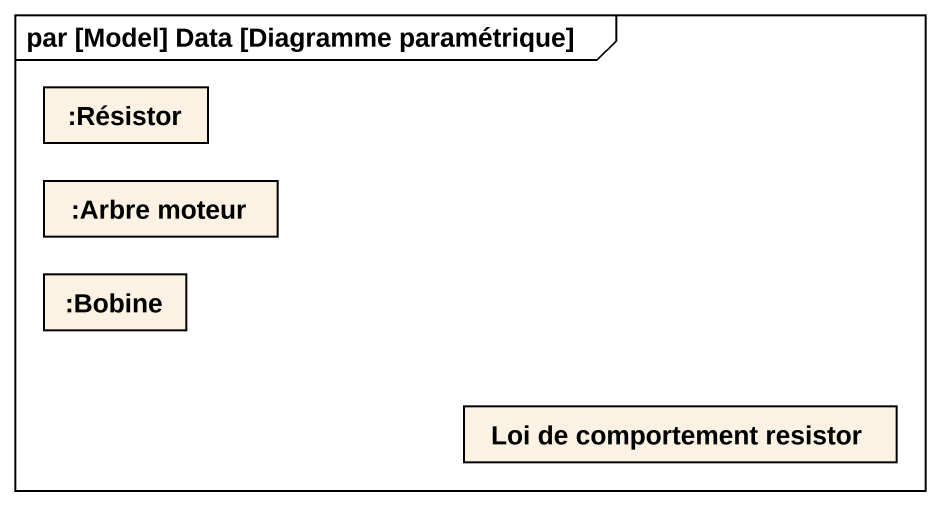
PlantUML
@startuml
mainframe par [Model] Data [Diagramme paramétrique]
rectangle ":Résistor" as Résistor
rectangle ":Arbre moteur" as Arbre_moteur
rectangle ":Bobine" as Bobine
rectangle "Loi de comportement resistor" as Loi_de_comportement_resistor
@enduml
